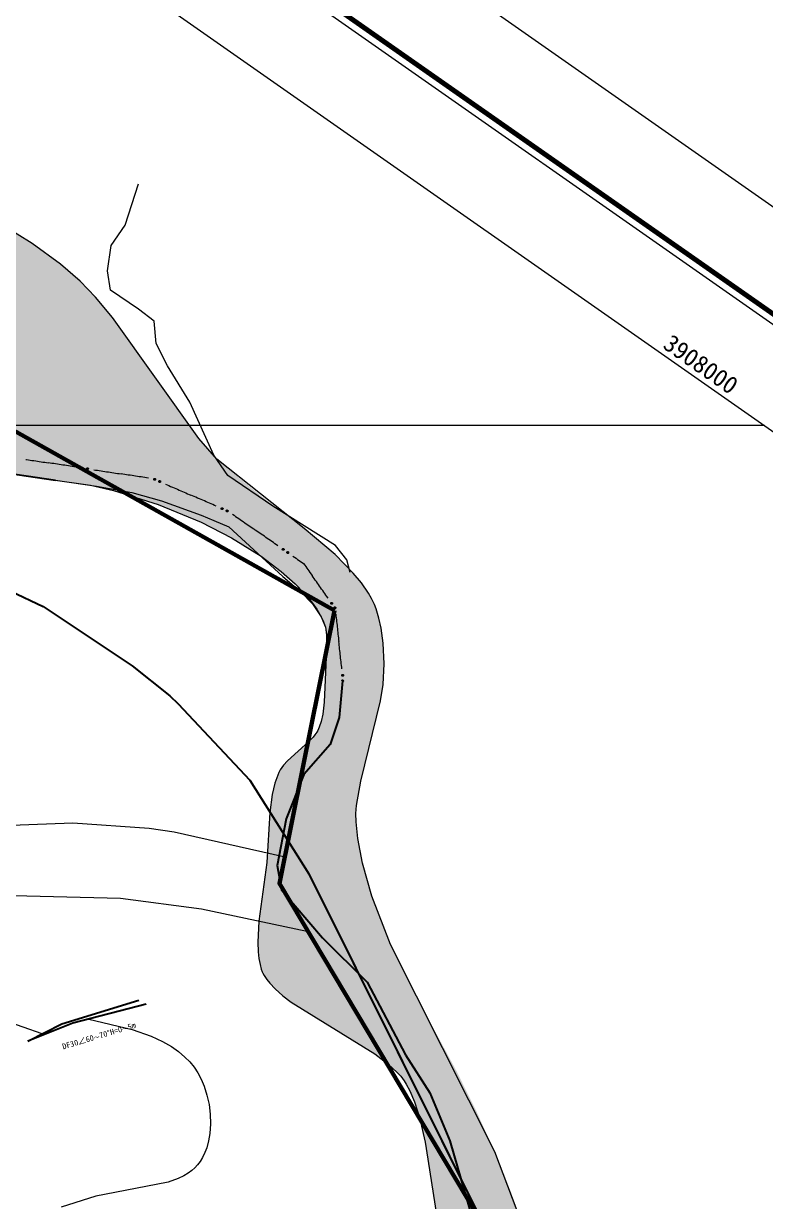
# Model space of a CAD drawing. Header units: inches. Extents: x 36473197 to 36486087, y 3899343 to 3911260.
# Drawn here: x 36480115 to 36480962, y 3907114 to 3908459 of the extents above; entities that cross this region are included whole.
import ezdxf

# ---------------------------------------------------------------- set-up
doc = ezdxf.new("R2010")
doc.units = ezdxf.units.IN
doc.header["$MEASUREMENT"] = 0
doc.layers.get('Defpoints').update_dxf_attribs({"lineweight": 0})
for name, color, linetype, lineweight in [('4煤底板等值线', 7, 'Continuous', 0), ('四盘区辅运巷', 7, 'Continuous', 0), ('水系', 7, 'Continuous', 0), ('省界', 7, 'Continuous', 0), ('矿区拐点', 7, 'Continuous', 0), ('立交巷道', 7, 'Continuous', 0), ('经纬网', 7, 'Continuous', 0), ('采掘图', 7, 'Continuous', 0)]:
    doc.layers.add(name, color=color, linetype=linetype, lineweight=lineweight)
doc.layers.add('保护煤柱', color=7, linetype='Continuous', lineweight=0, true_color=0xff0042)
doc.layers.add('断层', color=9, linetype='Continuous', lineweight=0, true_color=0x808080)
doc.styles.add('仿宋', font='simfang.ttf')
doc.styles.add('宋体', font='SIMSUN.TTC')
doc.styles.add('黑体', font='simhei.ttf')
doc.linetypes.add('井田边界', pattern='A,0.02,-0.002,0.0025,[15,西北矿业高家堡煤矿2022年采掘接续图(2022.8.14).shx,S=3.93701e-05,R=0,X=0,Y=-0.0025],0.0025,-0.002,0.02', length=0.049)
doc.linetypes.add('保护煤柱', pattern='A,0.0195,-0.001,[6,西北矿业高家堡煤矿2022年采掘接续图(2022.8.14).shx,S=1.01575e-06,R=0,X=0,Y=0],0.0195', length=0.04)
doc.linetypes.add('断层上盘', pattern='A,0.01,-0.00215,[5,西北矿业高家堡煤矿2022年采掘接续图(2022.8.14).shx,S=3.07087e-07,R=0,X=0,Y=0],-0.00185,0.01', length=0.024)
doc.linetypes.add('断层下盘', pattern='A,0.01,-0.002,[1,西北矿业高家堡煤矿2022年采掘接续图(2022.8.14).shx,S=5.56693e-06,R=0,X=0,Y=0],0,[2,西北矿业高家堡煤矿2022年采掘接续图(2022.8.14).shx,S=5.56693e-06,R=0,X=0,Y=0],0,[3,西北矿业高家堡煤矿2022年采掘接续图(2022.8.14).shx,S=5.56693e-06,R=0,X=0,Y=0],0,[4,西北矿业高家堡煤矿2022年采掘接续图(2022.8.14).shx,S=5.56693e-06,R=0,X=0,Y=0],-0.002,0.01', length=0.024)
doc.linetypes.add('省.自治区界限(已定)', pattern='A,0.003,-0.001639,[11,西北矿业高家堡煤矿2022年采掘接续图(2022.8.14).shx,S=6.53543e-07,R=0,X=0,Y=2.2e-05],-0.00134,[12,西北矿业高家堡煤矿2022年采掘接续图(2022.8.14).shx,S=6.53543e-07,R=0,X=0,Y=2.3e-05],-0.001021,0.003', length=0.01)
doc.dimstyles.get("Standard").update_dxf_attribs({"dimtxt": 30, "dimasz": 20, "dimexe": 0.18, "dimexo": 0.0625, "dimgap": 0.09, "dimtad": 1, "dimdec": 0, "dimzin": 0, "dimdsep": 46, "dimtxsty": '仿宋', "dimcen": 0.09, "dimclrd": 150, "dimclre": 150, "dimadec": 0, "dimazin": 0, "dimtfac": 1, "dimtdec": 0, "dimtofl": 0, "dimtmove": 0, "dimatfit": 3, "dimfxl": 1, "dimtolj": 1, "dimtzin": 0, "dimlwd": 0, "dimarcsym": 0})

# ---------------------------------------------------------------- blocks, each defined once
blk = doc.blocks.new('*D204')
at = {"layer": 'Defpoints', "color": 0, "transparency": 16777216}
for p in [(36476925.5, 3911082.4), (36486060.1, 3904950), (36485936.1, 3904772.9)]:
    blk.add_point(p, dxfattribs=at)
at = {"layer": '四盘区辅运巷', "color": 150, "lineweight": -2, "transparency": 16777216}
for p, q in [((36476925.6, 3911082.4), (36477049.7, 3911259.7)), ((36485936.1, 3904772.9), (36486060.3, 3904950.2))]:
    blk.add_line(p, q, dxfattribs=at)
at = {"layer": '四盘区辅运巷', "color": 150, "lineweight": 0, "transparency": 16777216}
blk.add_line((36477066, 3911248.1), (36486043.8, 3904961.5), dxfattribs=at)
at = {"layer": '四盘区辅运巷', "color": 150, "transparency": 16777216}
for points in [[(36477067.9, 3911250.8), (36477064, 3911245.3), (36477049.6, 3911259.5)], [(36486045.7, 3904964.2), (36486041.9, 3904958.8), (36486060.1, 3904950)]]:
    blk.add_solid(points, dxfattribs=at)
at = {"layer": '四盘区辅运巷', "color": 0, "transparency": 16777216, "insert": (36481563.6, 3908117.3), "char_height": 30, "attachment_point": 5, "rotation": 324.9991, "style": '仿宋'}
blk.add_mtext('\\A1;1100', dxfattribs=at)

msp = doc.modelspace()

# ---------------------------------------------------------------- hatches: boundary and pattern name
at = {"layer": '水系', "true_color": 0xd2e9ff}
msp.add_hatch(color=254, dxfattribs=at).paths.add_polyline_path([(36478563.5, 3908337.8), (36478565.1, 3908337.6), (36478610, 3908330), (36478654.9, 3908321.8), (36478737.7, 3908306.4), (36478821, 3908291.1), (36478905.1, 3908276.6), (36478990.1, 3908264.3), (36479077.9, 3908255.1), (36479165.9, 3908250.5), (36479209.7, 3908250.4), (36479253.2, 3908252.3), (36479274.8, 3908254.1), (36479296.2, 3908256.8), (36479317.5, 3908260.4), (36479328, 3908262.7), (36479338.5, 3908265.5), (36479352.2, 3908270.1), (36479365.8, 3908275.4), (36479379.4, 3908281.1), (36479392.8, 3908287.1), (36479419.6, 3908299.8), (36479446.3, 3908312.6), (36479472.9, 3908325.1), (36479499.7, 3908336.5), (36479513.1, 3908341.6), (36479526.6, 3908346.2), (36479540.2, 3908350), (36479547.1, 3908351.6), (36479553.9, 3908352.9), (36479560.8, 3908353.6), (36479567.7, 3908354.1), (36479574.6, 3908354.3), (36479581.5, 3908354.3), (36479588.5, 3908354.1), (36479595.4, 3908353.7), (36479609.5, 3908352.6), (36479623.5, 3908350.9), (36479637.7, 3908348.8), (36479666, 3908343.5), (36479694.5, 3908337.1), (36479723, 3908330.1), (36479780.2, 3908315.8), (36479851.1, 3908302.4), (36479921.2, 3908288.6), (36479955.7, 3908280.5), (36479989.6, 3908271.3), (36480023, 3908260.5), (36480039.4, 3908254.3), (36480055.5, 3908247.5), (36480073.4, 3908238.8), (36480090.9, 3908229.1), (36480108.1, 3908218.8), (36480124.9, 3908207.8), (36480141.3, 3908196.2), (36480157.2, 3908184.1), (36480172.6, 3908171.2), (36480187.2, 3908157.7), (36480197.6, 3908146.6), (36480207.5, 3908135), (36480217.1, 3908123.2), (36480226.3, 3908111), (36480244.3, 3908086.1), (36480261.8, 3908060.8), (36480296.9, 3908009.8), (36480315.5, 3907984.9), (36480325.4, 3907972.8), (36480335.9, 3907961.3), (36480384.9, 3907920.8), (36480435.6, 3907882.5), (36480459.6, 3907862.8), (36480471, 3907852.6), (36480481.7, 3907842.2), (36480491.8, 3907831.4), (36480496.5, 3907825.8), (36480501, 3907820.1), (36480505.3, 3907814.3), (36480509.2, 3907808.3), (36480511, 3907805.2), (36480512.8, 3907802.1), (36480514.4, 3907798.9), (36480516, 3907795.6), (36480517.9, 3907790.4), (36480518.8, 3907787.8), (36480519.7, 3907785.1), (36480521.2, 3907779.7), (36480522.5, 3907774.2), (36480523.6, 3907768.5), (36480524.5, 3907762.8), (36480525.3, 3907757.1), (36480526, 3907751.3), (36480526.8, 3907739.5), (36480527.2, 3907727.7), (36480526.9, 3907715.8), (36480526, 3907704), (36480523.1, 3907685.3), (36480521.2, 3907676), (36480519.1, 3907666.8), (36480514.4, 3907648.4), (36480509.5, 3907630.1), (36480500.3, 3907593.4), (36480498.4, 3907584.3), (36480496.8, 3907575.1), (36480495.6, 3907565.9), (36480495.2, 3907561.4), (36480494.9, 3907556.8), (36480495, 3907547.3), (36480495.4, 3907542.6), (36480495.8, 3907537.8), (36480497, 3907528.3), (36480498.5, 3907518.9), (36480500.3, 3907509.4), (36480502.5, 3907499.9), (36480507.4, 3907481.1), (36480513.2, 3907462.3), (36480519.7, 3907443.7), (36480526.8, 3907425.3), (36480534.4, 3907407.1), (36480552.1, 3907370.1), (36480571.1, 3907333.9), (36480590.6, 3907298.1), (36480609.8, 3907262.3), (36480632.5, 3907216.5), (36480653.4, 3907170.3), (36480672.2, 3907123.6), (36480690, 3907074.3), (36480699.2, 3907050.6), (36480703.4, 3907038.7), (36480707, 3907027.1), (36480708.5, 3907021.5), (36480709.7, 3907016.1), (36480710.6, 3907010.9), (36480710.9, 3907008.4), (36480711.1, 3907006), (36480711.2, 3907003.6), (36480711.2, 3907001.4), (36480711.1, 3907000.2), (36480711, 3906999.2), (36480710.9, 3906998.1), (36480710.8, 3906997.1), (36480710.6, 3906996.1), (36480710.3, 3906995.1), (36480710, 3906994.1), (36480709.9, 3906993.7), (36480709.7, 3906993.2), (36480709.5, 3906992.7), (36480709.3, 3906992.3), (36480709.1, 3906991.9), (36480708.9, 3906991.4), (36480708.6, 3906991), (36480708.4, 3906990.6), (36480708.1, 3906990.2), (36480708, 3906990), (36480707.8, 3906989.9), (36480707.5, 3906989.5), (36480707.2, 3906989.2), (36480706.8, 3906988.9), (36480706.4, 3906988.6), (36480706.1, 3906988.3), (36480705.7, 3906988), (36480705.3, 3906987.7), (36480704.9, 3906987.4), (36480704, 3906986.9), (36480703.1, 3906986.4), (36480702.1, 3906985.9), (36480701.2, 3906985.5), (36480700.1, 3906985.1), (36480699.1, 3906984.7), (36480698, 3906984.3), (36480696.9, 3906983.9), (36480694.6, 3906983.3), (36480692.3, 3906982.7), (36480689.8, 3906982.3), (36480687.3, 3906981.9), (36480684.7, 3906981.5), (36480682, 3906981.3), (36480679.3, 3906981.1), (36480676.6, 3906981), (36480671, 3906980.9), (36480665.3, 3906981.1), (36480659.5, 3906981.6), (36480653.8, 3906982.3), (36480648.1, 3906983.3), (36480642.6, 3906984.4), (36480637.3, 3906985.8), (36480634.7, 3906986.6), (36480632.3, 3906987.5), (36480629.9, 3906988.4), (36480627.7, 3906989.4), (36480626, 3906990.3), (36480625.2, 3906990.8), (36480624.4, 3906991.3), (36480622.9, 3906992.3), (36480621.5, 3906993.4), (36480620.2, 3906994.5), (36480618.9, 3906995.6), (36480617.7, 3906996.8), (36480616.5, 3906998), (36480615.4, 3906999.3), (36480614.3, 3907000.6), (36480613.2, 3907001.9), (36480612.2, 3907003.3), (36480611.3, 3907004.6), (36480610.3, 3907006.1), (36480608.6, 3907009), (36480606.9, 3907012), (36480605.4, 3907015.2), (36480603.9, 3907018.5), (36480602.6, 3907021.8), (36480601.3, 3907025.3), (36480600.1, 3907028.8), (36480597.9, 3907036.2), (36480595.9, 3907043.9), (36480594.1, 3907051.9), (36480591, 3907068.6), (36480588.2, 3907086.3), (36480585.6, 3907104.6), (36480580.4, 3907142.6), (36480574, 3907181.1), (36480569.8, 3907200), (36480567.4, 3907209.2), (36480564.8, 3907218.3), (36480561.8, 3907227.1), (36480558.4, 3907235.7), (36480556.5, 3907239.8), (36480554.5, 3907243.8), (36480552.4, 3907247.7), (36480551.2, 3907249.6), (36480550, 3907251.4), (36480548.1, 3907254), (36480546, 3907256.5), (36480543.9, 3907258.9), (36480541.7, 3907261.3), (36480539.4, 3907263.5), (36480537, 3907265.8), (36480532.1, 3907270.1), (36480527, 3907274.2), (36480521.8, 3907278.2), (36480516.4, 3907282), (36480510.9, 3907285.8), (36480499.6, 3907293), (36480488.1, 3907300), (36480464.9, 3907313.5), (36480442.2, 3907327), (36480431.3, 3907333.9), (36480421, 3907341.1), (36480416, 3907344.7), (36480411.3, 3907348.5), (36480406.8, 3907352.4), (36480402.5, 3907356.4), (36480398.5, 3907360.6), (36480396.6, 3907362.7), (36480394.8, 3907364.9), (36480393.1, 3907367.1), (36480391.5, 3907369.4), (36480390, 3907371.8), (36480389.3, 3907373), (36480388.7, 3907374.2), (36480388, 3907375.8), (36480387.4, 3907377.4), (36480386.8, 3907379.1), (36480386.3, 3907380.7), (36480385.8, 3907382.4), (36480385.4, 3907384.2), (36480384.6, 3907387.7), (36480384, 3907391.2), (36480383.5, 3907394.9), (36480383.2, 3907398.6), (36480382.9, 3907402.3), (36480382.7, 3907406.1), (36480382.7, 3907410), (36480382.8, 3907417.8), (36480383.2, 3907425.8), (36480383.8, 3907433.9), (36480385.7, 3907450.4), (36480388.1, 3907467.1), (36480393.1, 3907500.9), (36480394.8, 3907529.8), (36480395.6, 3907544), (36480396.7, 3907558), (36480398.3, 3907571.7), (36480399.4, 3907578.3), (36480400.8, 3907584.9), (36480402.4, 3907591.3), (36480403.4, 3907594.4), (36480404.4, 3907597.5), (36480405.6, 3907600.6), (36480406.9, 3907603.5), (36480407.6, 3907605), (36480408.4, 3907606.4), (36480409.2, 3907607.8), (36480410.1, 3907609.2), (36480411.1, 3907610.6), (36480412.1, 3907611.9), (36480413.3, 3907613.2), (36480414.4, 3907614.5), (36480416.9, 3907617.1), (36480419.5, 3907619.5), (36480424.8, 3907624.4), (36480430.3, 3907629.2), (36480435.8, 3907634), (36480441.1, 3907638.9), (36480443.6, 3907641.4), (36480446, 3907644), (36480447.1, 3907645.3), (36480448.2, 3907646.7), (36480449.2, 3907648), (36480450.1, 3907649.5), (36480451.2, 3907651.4), (36480451.6, 3907652.3), (36480452.1, 3907653.3), (36480452.9, 3907655.3), (36480453.7, 3907657.4), (36480454.4, 3907659.5), (36480455, 3907661.6), (36480455.6, 3907663.7), (36480456.1, 3907665.9), (36480457, 3907670.3), (36480457.7, 3907674.8), (36480458.3, 3907679.3), (36480458.8, 3907683.9), (36480459.4, 3907693.2), (36480459.8, 3907702.6), (36480460.2, 3907721.6), (36480461.1, 3907733.9), (36480461.7, 3907746.1), (36480461.8, 3907752.1), (36480461.6, 3907758), (36480461.4, 3907760.9), (36480461.1, 3907763.7), (36480460.6, 3907766.6), (36480460.3, 3907768), (36480460, 3907769.4), (36480459.1, 3907772.5), (36480458.5, 3907774), (36480457.9, 3907775.5), (36480456.6, 3907778.5), (36480455.2, 3907781.4), (36480453.6, 3907784.3), (36480451.9, 3907787.2), (36480450.2, 3907790), (36480448.3, 3907792.8), (36480446.3, 3907795.6), (36480444.3, 3907798.3), (36480440, 3907803.6), (36480435.4, 3907808.8), (36480430.6, 3907813.9), (36480425.6, 3907818.9), (36480420.4, 3907823.8), (36480415, 3907828.5), (36480409.5, 3907833.2), (36480398.1, 3907842.1), (36480386.5, 3907850.5), (36480364.2, 3907864.9), (36480353, 3907871.6), (36480341.5, 3907877.9), (36480329.8, 3907883.8), (36480318, 3907889.5), (36480293.8, 3907900), (36480269.1, 3907909.5), (36480243.8, 3907918), (36480218, 3907925.5), (36480205, 3907928.8), (36480191.9, 3907931.6), (36480159.4, 3907936.3), (36480127, 3907940.3), (36480111, 3907942.7), (36480095.3, 3907945.6), (36480087.5, 3907947.3), (36480079.9, 3907949.3), (36480072.4, 3907951.5), (36480068.8, 3907952.8), (36480065.1, 3907954.3), (36480060.7, 3907956.3), (36480056.4, 3907958.4), (36480052.2, 3907960.8), (36480047.9, 3907963.2), (36480039.7, 3907968.5), (36480031.6, 3907974.1), (36480023.6, 3907980), (36480015.8, 3907986.2), (36480000.5, 3907999.3), (36479985.5, 3908013), (36479970.7, 3908027.3), (36479941.9, 3908056.8), (36479901.8, 3908099), (36479861.6, 3908140.3), (36479841, 3908160), (36479819.8, 3908178.8), (36479809, 3908187.8), (36479797.9, 3908196.4), (36479786.4, 3908204.5), (36479774.6, 3908212.1), (36479762, 3908218.8), (36479755.6, 3908221.9), (36479749, 3908224.9), (36479735.7, 3908230.4), (36479722.1, 3908235.4), (36479708.3, 3908240.1), (36479694.3, 3908244.3), (36479680.1, 3908248.2), (36479665.7, 3908251.8), (36479644, 3908256.6), (36479622.1, 3908260.6), (36479600.2, 3908263.7), (36479578.2, 3908265.7), (36479567.3, 3908266.2), (36479556.5, 3908266.4), (36479545.7, 3908266.3), (36479535, 3908265.7), (36479524.5, 3908264.6), (36479514.1, 3908263), (36479509, 3908262), (36479503.9, 3908260.9), (36479498.9, 3908259.5), (36479494, 3908257.9), (36479489.7, 3908256.1), (36479485.4, 3908254.2), (36479481.1, 3908252), (36479476.9, 3908249.8), (36479472.8, 3908247.4), (36479468.7, 3908244.9), (36479460.6, 3908239.7), (36479452.5, 3908234.1), (36479444.6, 3908228.4), (36479428.8, 3908216.3), (36479397.3, 3908191.3), (36479364.2, 3908167.5), (36479353.3, 3908160.9), (36479342, 3908154.9), (36479330.6, 3908149.3), (36479324.8, 3908146.8), (36479319, 3908144.5), (36479313.2, 3908142.4), (36479307.4, 3908140.6), (36479301.6, 3908139), (36479295.9, 3908137.7), (36479293, 3908137.1), (36479290.1, 3908136.7), (36479287.3, 3908136.4), (36479284.4, 3908136.1), (36479281.6, 3908136), (36479278.8, 3908136), (36479277.4, 3908136.1), (36479276, 3908136.2), (36479274.6, 3908136.4), (36479273.2, 3908136.6), (36479271.2, 3908137.1), (36479270.2, 3908137.3), (36479269.2, 3908137.6), (36479267.2, 3908138.3), (36479265.2, 3908139), (36479263.3, 3908139.8), (36479261.3, 3908140.7), (36479257.5, 3908142.6), (36479253.6, 3908144.6), (36479249.7, 3908146.8), (36479242.1, 3908151.6), (36479226.7, 3908161.6), (36479211, 3908170.9), (36479205.1, 3908173.4), (36479202.1, 3908174.5), (36479199.2, 3908175.5), (36479193.2, 3908177.4), (36479187.1, 3908179), (36479181, 3908180.6), (36479174.8, 3908181.9), (36479162.4, 3908184.4), (36479149.8, 3908186.4), (36479137.2, 3908188.2), (36479111.7, 3908191.1), (36479085.9, 3908193.2), (36479060.1, 3908194.7), (36479034.2, 3908195.6), (36479008.3, 3908195.7), (36478986.5, 3908194.6), (36478964.7, 3908193.2), (36478943.1, 3908192.2), (36478921.6, 3908192.3), (36478899.8, 3908194.7), (36478888.9, 3908196.4), (36478878.1, 3908198.3), (36478856.5, 3908202.9), (36478835, 3908208), (36478792.1, 3908219.6), (36478749.3, 3908232.1), (36478700.7, 3908246.3), (36478689.9, 3908249.3)], flags=17)
at = {"layer": '省界'}
for points in [[(36480181.1, 3907951.6), (36480181.1, 3907951.8), (36480181.3, 3907952.1), (36480181.5, 3907952.2), (36480181.7, 3907952.4), (36480182, 3907952.4), (36480182.3, 3907952.4), (36480182.5, 3907952.4), (36480182.8, 3907952.2), (36480182.9, 3907952), (36480183.1, 3907951.8), (36480183.1, 3907951.5), (36480183.1, 3907951.2), (36480183.1, 3907951), (36480182.9, 3907950.7), (36480182.7, 3907950.6), (36480182.5, 3907950.4), (36480182.2, 3907950.4), (36480181.9, 3907950.4), (36480181.7, 3907950.4), (36480181.4, 3907950.6), (36480181.2, 3907950.8), (36480181.1, 3907951), (36480181, 3907951.3)], [(36480187.3, 3907950.6), (36480187.4, 3907950.9), (36480187.5, 3907951.1), (36480187.7, 3907951.3), (36480187.9, 3907951.4), (36480188.2, 3907951.5), (36480188.5, 3907951.5), (36480188.7, 3907951.4), (36480189, 3907951.3), (36480189.2, 3907951.1), (36480189.3, 3907950.8), (36480189.4, 3907950.6), (36480189.4, 3907950.3), (36480189.3, 3907950), (36480189.1, 3907949.8), (36480188.9, 3907949.6), (36480188.7, 3907949.5), (36480188.4, 3907949.4), (36480188.2, 3907949.4), (36480187.9, 3907949.5), (36480187.7, 3907949.6), (36480187.5, 3907949.8), (36480187.3, 3907950.1), (36480187.3, 3907950.3)], [(36480264.1, 3907938.8), (36480264.2, 3907939), (36480264.4, 3907939.2), (36480264.6, 3907939.4), (36480264.9, 3907939.4), (36480265.2, 3907939.4), (36480265.5, 3907939.3), (36480265.7, 3907939.2), (36480265.9, 3907939), (36480266, 3907938.8), (36480266.1, 3907938.5), (36480266.1, 3907938.2), (36480266, 3907938), (36480265.9, 3907937.7), (36480265.7, 3907937.5), (36480265.4, 3907937.4), (36480265.2, 3907937.3), (36480264.9, 3907937.3), (36480264.6, 3907937.4), (36480264.4, 3907937.6), (36480264.2, 3907937.8), (36480264.1, 3907938), (36480264, 3907938.3), (36480264, 3907938.5)], [(36480269.8, 3907936.3), (36480270, 3907936.5), (36480270.2, 3907936.7), (36480270.4, 3907936.9), (36480270.7, 3907936.9), (36480271, 3907936.9), (36480271.2, 3907936.8), (36480271.5, 3907936.7), (36480271.7, 3907936.5), (36480271.8, 3907936.3), (36480271.9, 3907936), (36480271.9, 3907935.7), (36480271.8, 3907935.5), (36480271.6, 3907935.2), (36480271.4, 3907935), (36480271.2, 3907934.9), (36480270.9, 3907934.8), (36480270.7, 3907934.8), (36480270.4, 3907934.9), (36480270.2, 3907935), (36480270, 3907935.2), (36480269.8, 3907935.5), (36480269.8, 3907935.8), (36480269.8, 3907936)], [(36480341.1, 3907905.3), (36480341.2, 3907905.5), (36480341.4, 3907905.7), (36480341.7, 3907905.8), (36480341.9, 3907905.9), (36480342.2, 3907905.9), (36480342.5, 3907905.8), (36480342.7, 3907905.7), (36480342.9, 3907905.5), (36480343, 3907905.3), (36480343.1, 3907905), (36480343.1, 3907904.7), (36480343, 3907904.4), (36480342.9, 3907904.2), (36480342.7, 3907904), (36480342.4, 3907903.9), (36480342.2, 3907903.8), (36480341.9, 3907903.8), (36480341.6, 3907903.9), (36480341.4, 3907904), (36480341.2, 3907904.2), (36480341.1, 3907904.5), (36480341, 3907904.7), (36480341, 3907905)], [(36480346.9, 3907902.8), (36480347, 3907903), (36480347.2, 3907903.2), (36480347.4, 3907903.3), (36480347.7, 3907903.4), (36480348, 3907903.4), (36480348.3, 3907903.3), (36480348.5, 3907903.2), (36480348.7, 3907903), (36480348.8, 3907902.7), (36480348.9, 3907902.5), (36480348.9, 3907902.2), (36480348.8, 3907901.9), (36480348.7, 3907901.7), (36480348.5, 3907901.5), (36480348.2, 3907901.4), (36480348, 3907901.3), (36480347.7, 3907901.3), (36480347.4, 3907901.4), (36480347.2, 3907901.5), (36480347, 3907901.7), (36480346.9, 3907902), (36480346.8, 3907902.2), (36480346.8, 3907902.5)], [(36480411, 3907859), (36480411.2, 3907859.2), (36480411.4, 3907859.3), (36480411.6, 3907859.4), (36480411.9, 3907859.4), (36480412.2, 3907859.4), (36480412.4, 3907859.2), (36480412.6, 3907859), (36480412.8, 3907858.8), (36480412.9, 3907858.5), (36480412.9, 3907858.3), (36480412.8, 3907858), (36480412.7, 3907857.8), (36480412.5, 3907857.6), (36480412.3, 3907857.4), (36480412, 3907857.3), (36480411.7, 3907857.3), (36480411.5, 3907857.4), (36480411.2, 3907857.5), (36480411, 3907857.7), (36480410.9, 3907857.9), (36480410.8, 3907858.2), (36480410.8, 3907858.4), (36480410.8, 3907858.7)], [(36480416.1, 3907855.4), (36480416.3, 3907855.6), (36480416.6, 3907855.7), (36480416.8, 3907855.8), (36480417.1, 3907855.8), (36480417.4, 3907855.8), (36480417.6, 3907855.6), (36480417.8, 3907855.4), (36480418, 3907855.2), (36480418, 3907855), (36480418.1, 3907854.7), (36480418, 3907854.4), (36480417.9, 3907854.2), (36480417.7, 3907854), (36480417.5, 3907853.8), (36480417.2, 3907853.7), (36480416.9, 3907853.7), (36480416.7, 3907853.8), (36480416.4, 3907853.9), (36480416.2, 3907854.1), (36480416.1, 3907854.3), (36480416, 3907854.6), (36480416, 3907854.9), (36480416, 3907855.1)], [(36480466.6, 3907797.6), (36480466.8, 3907797.7), (36480467.1, 3907797.8), (36480467.4, 3907797.8), (36480467.6, 3907797.7), (36480467.9, 3907797.5), (36480468.1, 3907797.3), (36480468.2, 3907797.1), (36480468.3, 3907796.8), (36480468.2, 3907796.6), (36480468.2, 3907796.3), (36480468, 3907796.1), (36480467.8, 3907795.9), (36480467.6, 3907795.7), (36480467.3, 3907795.7), (36480467, 3907795.7), (36480466.8, 3907795.8), (36480466.5, 3907795.9), (36480466.3, 3907796.1), (36480466.2, 3907796.4), (36480466.2, 3907796.6), (36480466.2, 3907796.9), (36480466.2, 3907797.2), (36480466.4, 3907797.4)], [(36480470.2, 3907792.4), (36480470.5, 3907792.6), (36480470.7, 3907792.6), (36480471, 3907792.6), (36480471.3, 3907792.5), (36480471.5, 3907792.4), (36480471.7, 3907792.2), (36480471.8, 3907791.9), (36480471.9, 3907791.7), (36480471.9, 3907791.4), (36480471.8, 3907791.1), (36480471.6, 3907790.9), (36480471.4, 3907790.7), (36480471.2, 3907790.6), (36480470.9, 3907790.5), (36480470.6, 3907790.5), (36480470.4, 3907790.6), (36480470.2, 3907790.8), (36480470, 3907791), (36480469.8, 3907791.2), (36480469.8, 3907791.5), (36480469.8, 3907791.8), (36480469.9, 3907792), (36480470, 3907792.3)], [(36480479.5, 3907715.5), (36480479.8, 3907715.5), (36480480.1, 3907715.4), (36480480.3, 3907715.3), (36480480.5, 3907715.1), (36480480.6, 3907714.8), (36480480.7, 3907714.6), (36480480.7, 3907714.3), (36480480.6, 3907714), (36480480.5, 3907713.8), (36480480.3, 3907713.6), (36480480, 3907713.5), (36480479.8, 3907713.4), (36480479.5, 3907713.4), (36480479.2, 3907713.5), (36480479, 3907713.6), (36480478.8, 3907713.8), (36480478.7, 3907714.1), (36480478.6, 3907714.3), (36480478.6, 3907714.6), (36480478.7, 3907714.9), (36480478.8, 3907715.1), (36480479, 3907715.3), (36480479.3, 3907715.4)], [(36480480.3, 3907707.5), (36480478.6, 3907708.8), (36480478.8, 3907709), (36480479, 3907709.1), (36480479.3, 3907709.2), (36480479.6, 3907709.2), (36480479.8, 3907709.2), (36480480.1, 3907709), (36480480.3, 3907708.9), (36480480.4, 3907708.6), (36480480.5, 3907708.4), (36480480.5, 3907708.1), (36480480.5, 3907707.8), (36480480.3, 3907707.6)]]:
    msp.add_hatch(color=7, dxfattribs=at).paths.add_polyline_path(points, flags=17)

# ---------------------------------------------------------------- linework, layer by layer
at = {"layer": '4煤底板等值线', "color": 7, "linetype": 'Continuous', "lineweight": 0, "flags": 128}
for points in [[(36479940.2, 3907537.2), (36480171.7, 3907545.9), (36480258.8, 3907539.8), (36480287.5, 3907535.7), (36480412.3, 3907507.7)], [(36480072.6, 3907463.8), (36480226.1, 3907460), (36480318.6, 3907447.8), (36480439, 3907422.1)], [(36480136.7, 3907304.9), (36480093.1, 3907320.4), (36480079.5, 3907323.8), (36480046.2, 3907328.8), (36480029.9, 3907333.1), (36480002.2, 3907343.4)], [(36480189.8, 3907321.9), (36480239.2, 3907309.8), (36480261.1, 3907302.2), (36480274.1, 3907296.3), (36480284.4, 3907290.4), (36480292.3, 3907284.8), (36480299.7, 3907278.5), (36480305.1, 3907272.9), (36480310, 3907266.9), (36480314.4, 3907260.3), (36480318.2, 3907253.1), (36480321.5, 3907245.3), (36480324.8, 3907235), (36480327.2, 3907224.2), (36480328.5, 3907213.2), (36480328.8, 3907202.1), (36480328, 3907191.3), (36480326.6, 3907182.9), (36480324.5, 3907174.9), (36480322.4, 3907169.3), (36480319.8, 3907163.9), (36480316.9, 3907159), (36480314.1, 3907155.3), (36480310.9, 3907151.9), (36480307.5, 3907148.8), (36480303.3, 3907145.7), (36480298.5, 3907142.8), (36480291.9, 3907139.7), (36480280.3, 3907135.7)], [(36480280.3, 3907135.7), (36480278.6, 3907135.2), (36480198, 3907119.4), (36480158.3, 3907107.2)]]:
    msp.add_lwpolyline(points, dxfattribs=at)
at = {"layer": '保护煤柱', "color": 1, "linetype": '保护煤柱', "lineweight": 30, "ltscale": 2000, "true_color": 0xff0000, "flags": 128}
for points in [[(36479505.7, 3907842.3), (36479717.4, 3907871.3), (36479824.7, 3907875.8), (36479887.1, 3907873.5), (36479915.6, 3907869.4), (36480014, 3907842.9), (36480100.9, 3907810.7), (36480137.8, 3907793.3), (36480239.5, 3907725.5), (36480282.2, 3907691.2), (36480291.9, 3907682.1), (36480373.8, 3907594.7), (36480441.2, 3907487.9), (36480744.4, 3906878.4)], [(36479505.7, 3907842.3), (36479717.4, 3907871.3), (36479824.7, 3907875.8), (36479887.1, 3907873.5), (36479915.6, 3907869.4), (36480014, 3907842.9), (36480100.9, 3907810.7), (36480137.8, 3907793.3), (36480239.5, 3907725.5), (36480282.2, 3907691.2), (36480291.9, 3907682.1), (36480373.8, 3907594.7), (36480441.2, 3907487.9), (36480762.2, 3906842.9)]]:
    msp.add_lwpolyline(points, dxfattribs=at)
at = {"layer": '四盘区辅运巷', "color": 7, "linetype": 'Continuous', "flags": 128}
for points in [[(36473197.2, 3905757.9), (36482207.8, 3899448.4), (36485936.1, 3904772.9), (36476925.5, 3911082.4), (36473197.2, 3905757.9)], [(36473350.4, 3905784.9), (36482180.7, 3899601.6), (36485782.9, 3904745.9), (36476952.5, 3910929.2), (36473350.4, 3905784.9)]]:
    msp.add_lwpolyline(points, dxfattribs=at)
at = {"layer": '四盘区辅运巷', "color": 7, "linetype": 'Continuous', "lineweight": 100, "flags": 128}
msp.add_lwpolyline([(36473336.5, 3905782.5), (36482183.2, 3899587.7), (36485796.8, 3904748.3), (36476950.1, 3910943.1), (36473336.5, 3905782.5)], dxfattribs=at)
at = {"layer": '断层', "color": 1, "linetype": '断层上盘', "lineweight": 30, "ltscale": 2000, "true_color": 0xff0000, "flags": 128}
msp.add_lwpolyline([(36480120.4, 3907296.6), (36480158.9, 3907316.5), (36480247, 3907343.4)], dxfattribs=at)
at = {"layer": '断层', "color": 1, "linetype": '断层下盘', "lineweight": 30, "ltscale": 2000, "true_color": 0xff0000, "flags": 128}
msp.add_lwpolyline([(36480255.4, 3907338.8), (36480171.6, 3907317.3), (36480120.4, 3907296.6)], dxfattribs=at)
at = {"layer": '水系', "color": 151, "linetype": 'Continuous', "lineweight": 5, "true_color": 0x7fbfff, "elevation": 534.8, "flags": 128}
msp.add_lwpolyline([(36480488.4, 3907831.9), (36480484.4, 3907846.3), (36480471.6, 3907863), (36480400.1, 3907907.7), (36480348.8, 3907942.7), (36480332.7, 3907965.9), (36480305.4, 3908026.5), (36480279.7, 3908068.1), (36480266.8, 3908093.6), (36480264.4, 3908119.2), (36480246.7, 3908132.7), (36480214.5, 3908154.3), (36480211.3, 3908176.6), (36480215.3, 3908205.4), (36480231.3, 3908228.6), (36480246.5, 3908275.9)], dxfattribs=at)
msp.add_lwpolyline([(36480488.4, 3907831.9), (36480484.4, 3907846.3), (36480471.6, 3907863), (36480400.1, 3907907.7), (36480348.8, 3907942.7), (36480332.7, 3907965.9), (36480305.4, 3908026.5), (36480279.7, 3908068.1), (36480266.8, 3908093.6), (36480264.4, 3908119.2), (36480246.7, 3908132.7), (36480214.5, 3908154.3), (36480211.3, 3908176.6), (36480215.3, 3908205.4), (36480231.3, 3908228.6), (36480246.5, 3908275.9)], dxfattribs=at)
at = {"layer": '水系', "color": 151, "linetype": 'Continuous', "lineweight": 30, "true_color": 0x7fbfff, "flags": 128}
msp.add_lwpolyline([(36479878.8, 3908128.7), (36479892.1, 3908112.6), (36479902.5, 3908103.4), (36479927.6, 3908070.7), (36479938.7, 3908060.3), (36479962.3, 3908035.1), (36480011.4, 3907986.4), (36480074.1, 3907948.9), (36480151.8, 3907937.5)], dxfattribs=at)
msp.add_lwpolyline([(36479878.8, 3908128.7), (36479892.1, 3908112.6), (36479902.5, 3908103.4), (36479927.6, 3908070.7), (36479938.7, 3908060.3), (36479962.3, 3908035.1), (36480011.4, 3907986.4), (36480074.1, 3907948.9), (36480151.8, 3907937.5)], dxfattribs=at)
at = {"layer": '水系', "color": 151, "linetype": 'Continuous', "lineweight": 5, "true_color": 0x7fbfff, "flags": 128}
msp.add_lwpolyline([(36480151.8, 3907937.5), (36480198.7, 3907930.6), (36480239, 3907923.2), (36480272.8, 3907913.8), (36480318.3, 3907897.4), (36480332.5, 3907891.2), (36480349.6, 3907884.3), (36480411.5, 3907827.5), (36480432.4, 3907809.6), (36480445.2, 3907796.3), (36480455.2, 3907781.3), (36480460, 3907769.4), (36480461.4, 3907761.6), (36480460.9, 3907737.1), (36480460.2, 3907726.2), (36480460.2, 3907721.6)], dxfattribs=at)
msp.add_lwpolyline([(36480151.8, 3907937.5), (36480198.7, 3907930.6), (36480239, 3907923.2), (36480272.8, 3907913.8), (36480318.3, 3907897.4), (36480332.5, 3907891.2), (36480349.6, 3907884.3), (36480411.5, 3907827.5), (36480432.4, 3907809.6), (36480445.2, 3907796.3), (36480455.2, 3907781.3), (36480460, 3907769.4), (36480461.4, 3907761.6), (36480460.9, 3907737.1), (36480460.2, 3907726.2), (36480460.2, 3907721.6)], dxfattribs=at)
at = {"layer": '省界', "color": 7, "linetype": 'Continuous', "lineweight": 9, "flags": 128}
for points in [[(36480118, 3907961.2), (36480118.8, 3907961.1), (36480120.9, 3907960.7), (36480122.9, 3907960.4), (36480125, 3907960.1), (36480127.1, 3907959.8), (36480129.2, 3907959.5), (36480131.2, 3907959.2), (36480133.3, 3907958.8), (36480135.4, 3907958.5), (36480137.5, 3907958.2), (36480139.5, 3907957.9), (36480141.6, 3907957.6), (36480143.7, 3907957.3)], [(36480174.8, 3907952.5), (36480172.8, 3907952.8), (36480170.7, 3907953.1), (36480168.6, 3907953.5), (36480166.5, 3907953.8), (36480164.4, 3907954.1), (36480162.4, 3907954.4), (36480160.3, 3907954.7), (36480158.2, 3907955), (36480156.1, 3907955.4), (36480154.1, 3907955.7), (36480152, 3907956), (36480149.9, 3907956.3), (36480147.8, 3907956.6), (36480145.8, 3907956.9), (36480143.7, 3907957.3)], [(36480195.6, 3907949.3), (36480197.7, 3907949), (36480199.7, 3907948.7), (36480201.8, 3907948.4), (36480203.9, 3907948.1), (36480206, 3907947.8), (36480208, 3907947.4), (36480210.1, 3907947.1), (36480212.2, 3907946.8), (36480214.3, 3907946.5), (36480216.3, 3907946.2), (36480218.4, 3907945.9), (36480220.5, 3907945.5), (36480222.6, 3907945.2), (36480224.7, 3907944.9), (36480226.7, 3907944.6)], [(36480257.9, 3907939.8), (36480255.8, 3907940.2), (36480253.7, 3907940.5), (36480251.6, 3907940.8), (36480249.6, 3907941.1), (36480247.5, 3907941.4), (36480245.4, 3907941.7), (36480243.3, 3907942.1), (36480241.3, 3907942.4), (36480239.2, 3907942.7), (36480237.1, 3907943), (36480235, 3907943.3), (36480233, 3907943.6), (36480230.9, 3907944), (36480228.8, 3907944.3), (36480226.7, 3907944.6)], [(36480277.6, 3907932.9), (36480279.5, 3907932.1), (36480281.4, 3907931.3), (36480283.3, 3907930.4), (36480285.3, 3907929.6), (36480287.2, 3907928.7), (36480289.1, 3907927.9), (36480291, 3907927.1), (36480293, 3907926.2), (36480294.9, 3907925.4), (36480296.8, 3907924.6), (36480298.7, 3907923.7), (36480300.7, 3907922.9), (36480302.6, 3907922), (36480304.5, 3907921.2), (36480306.4, 3907920.4)], [(36480335.3, 3907907.8), (36480333.4, 3907908.6), (36480331.5, 3907909.5), (36480329.5, 3907910.3), (36480327.6, 3907911.2), (36480325.7, 3907912), (36480323.8, 3907912.8), (36480321.8, 3907913.7), (36480319.9, 3907914.5), (36480318, 3907915.3), (36480316.1, 3907916.2), (36480314.1, 3907917), (36480312.2, 3907917.9), (36480310.3, 3907918.7), (36480308.4, 3907919.5), (36480306.4, 3907920.4)], [(36480354.1, 3907898.5), (36480355.8, 3907897.3), (36480357.5, 3907896.1), (36480359.2, 3907894.9), (36480361, 3907893.7), (36480362.7, 3907892.5), (36480364.4, 3907891.3), (36480366.1, 3907890.1), (36480367.9, 3907888.9), (36480369.6, 3907887.7), (36480371.3, 3907886.5), (36480373, 3907885.3), (36480374.8, 3907884.1), (36480376.5, 3907882.9), (36480378.2, 3907881.7), (36480379.9, 3907880.5)], [(36480405.8, 3907862.6), (36480404.1, 3907863.7), (36480402.3, 3907864.9), (36480400.6, 3907866.1), (36480398.9, 3907867.3), (36480397.2, 3907868.5), (36480395.5, 3907869.7), (36480393.7, 3907870.9), (36480392, 3907872.1), (36480390.3, 3907873.3), (36480388.6, 3907874.5), (36480386.8, 3907875.7), (36480385.1, 3907876.9), (36480383.4, 3907878.1), (36480381.7, 3907879.3), (36480379.9, 3907880.5)], [(36480423, 3907850.6), (36480424.8, 3907849.4), (36480426.5, 3907848.2), (36480428.2, 3907847), (36480429.9, 3907845.8), (36480431.7, 3907844.6), (36480433.4, 3907843.4), (36480435.1, 3907842.2), (36480436.4, 3907840.5), (36480437.6, 3907838.8), (36480438.8, 3907837.1), (36480440, 3907835.4), (36480441.2, 3907833.7), (36480442.4, 3907832), (36480443.7, 3907830.2), (36480444.9, 3907828.5)], [(36480463, 3907802.8), (36480461.8, 3907804.5), (36480460.6, 3907806.2), (36480459.4, 3907807.9), (36480458.1, 3907809.6), (36480456.9, 3907811.3), (36480455.7, 3907813.1), (36480454.5, 3907814.8), (36480453.3, 3907816.5), (36480452.1, 3907818.2), (36480450.9, 3907819.9), (36480449.7, 3907821.6), (36480448.5, 3907823.4), (36480447.3, 3907825.1), (36480446.1, 3907826.8), (36480444.9, 3907828.5)], [(36480471.9, 3907784.4), (36480472.1, 3907782.3), (36480472.3, 3907780.2), (36480472.6, 3907778.1), (36480472.8, 3907776), (36480473, 3907773.9), (36480473.3, 3907771.8), (36480473.5, 3907769.8), (36480473.7, 3907767.7), (36480474, 3907765.6), (36480474.2, 3907763.5), (36480474.4, 3907761.4), (36480474.7, 3907759.3), (36480474.9, 3907757.2), (36480475.1, 3907755.1), (36480475.3, 3907753.1)], [(36480478.8, 3907721.8), (36480478.6, 3907723.8), (36480478.4, 3907725.9), (36480478.1, 3907728), (36480477.9, 3907730.1), (36480477.7, 3907732.2), (36480477.4, 3907734.3), (36480477.2, 3907736.4), (36480477, 3907738.4), (36480476.7, 3907740.5), (36480476.5, 3907742.6), (36480476.3, 3907744.7), (36480476, 3907746.8), (36480475.8, 3907748.9), (36480475.6, 3907751), (36480475.3, 3907753.1)]]:
    msp.add_lwpolyline(points, dxfattribs=at)
at = {"layer": '省界', "color": 7}
for points in [[(36480181.1, 3907951.6), (36480181.1, 3907951.8), (36480181.3, 3907952.1), (36480181.5, 3907952.2), (36480181.7, 3907952.4), (36480182, 3907952.4), (36480182.3, 3907952.4), (36480182.5, 3907952.4), (36480182.8, 3907952.2), (36480182.9, 3907952), (36480183.1, 3907951.8), (36480183.1, 3907951.5), (36480183.1, 3907951.2), (36480183.1, 3907951), (36480182.9, 3907950.7), (36480182.7, 3907950.6), (36480182.5, 3907950.4), (36480182.2, 3907950.4), (36480181.9, 3907950.4), (36480181.7, 3907950.4), (36480181.4, 3907950.6), (36480181.2, 3907950.8), (36480181.1, 3907951), (36480181, 3907951.3), (36480181.1, 3907951.6)], [(36480187.3, 3907950.6), (36480187.4, 3907950.9), (36480187.5, 3907951.1), (36480187.7, 3907951.3), (36480187.9, 3907951.4), (36480188.2, 3907951.5), (36480188.5, 3907951.5), (36480188.7, 3907951.4), (36480189, 3907951.3), (36480189.2, 3907951.1), (36480189.3, 3907950.8), (36480189.4, 3907950.6), (36480189.4, 3907950.3), (36480189.3, 3907950), (36480189.1, 3907949.8), (36480188.9, 3907949.6), (36480188.7, 3907949.5), (36480188.4, 3907949.4), (36480188.2, 3907949.4), (36480187.9, 3907949.5), (36480187.7, 3907949.6), (36480187.5, 3907949.8), (36480187.3, 3907950.1), (36480187.3, 3907950.3), (36480187.3, 3907950.6)], [(36480264.1, 3907938.8), (36480264.2, 3907939), (36480264.4, 3907939.2), (36480264.6, 3907939.4), (36480264.9, 3907939.4), (36480265.2, 3907939.4), (36480265.5, 3907939.3), (36480265.7, 3907939.2), (36480265.9, 3907939), (36480266, 3907938.8), (36480266.1, 3907938.5), (36480266.1, 3907938.2), (36480266, 3907938), (36480265.9, 3907937.7), (36480265.7, 3907937.5), (36480265.4, 3907937.4), (36480265.2, 3907937.3), (36480264.9, 3907937.3), (36480264.6, 3907937.4), (36480264.4, 3907937.6), (36480264.2, 3907937.8), (36480264.1, 3907938), (36480264, 3907938.3), (36480264, 3907938.5), (36480264.1, 3907938.8)], [(36480269.8, 3907936.3), (36480270, 3907936.5), (36480270.2, 3907936.7), (36480270.4, 3907936.9), (36480270.7, 3907936.9), (36480271, 3907936.9), (36480271.2, 3907936.8), (36480271.5, 3907936.7), (36480271.7, 3907936.5), (36480271.8, 3907936.3), (36480271.9, 3907936), (36480271.9, 3907935.7), (36480271.8, 3907935.5), (36480271.6, 3907935.2), (36480271.4, 3907935), (36480271.2, 3907934.9), (36480270.9, 3907934.8), (36480270.7, 3907934.8), (36480270.4, 3907934.9), (36480270.2, 3907935), (36480270, 3907935.2), (36480269.8, 3907935.5), (36480269.8, 3907935.8), (36480269.8, 3907936), (36480269.8, 3907936.3)], [(36480341.1, 3907905.3), (36480341.2, 3907905.5), (36480341.4, 3907905.7), (36480341.7, 3907905.8), (36480341.9, 3907905.9), (36480342.2, 3907905.9), (36480342.5, 3907905.8), (36480342.7, 3907905.7), (36480342.9, 3907905.5), (36480343, 3907905.3), (36480343.1, 3907905), (36480343.1, 3907904.7), (36480343, 3907904.4), (36480342.9, 3907904.2), (36480342.7, 3907904), (36480342.4, 3907903.9), (36480342.2, 3907903.8), (36480341.9, 3907903.8), (36480341.6, 3907903.9), (36480341.4, 3907904), (36480341.2, 3907904.2), (36480341.1, 3907904.5), (36480341, 3907904.7), (36480341, 3907905), (36480341.1, 3907905.3)], [(36480346.9, 3907902.8), (36480347, 3907903), (36480347.2, 3907903.2), (36480347.4, 3907903.3), (36480347.7, 3907903.4), (36480348, 3907903.4), (36480348.3, 3907903.3), (36480348.5, 3907903.2), (36480348.7, 3907903), (36480348.8, 3907902.7), (36480348.9, 3907902.5), (36480348.9, 3907902.2), (36480348.8, 3907901.9), (36480348.7, 3907901.7), (36480348.5, 3907901.5), (36480348.2, 3907901.4), (36480348, 3907901.3), (36480347.7, 3907901.3), (36480347.4, 3907901.4), (36480347.2, 3907901.5), (36480347, 3907901.7), (36480346.9, 3907902), (36480346.8, 3907902.2), (36480346.8, 3907902.5), (36480346.9, 3907902.8)], [(36480411, 3907859), (36480411.2, 3907859.2), (36480411.4, 3907859.3), (36480411.6, 3907859.4), (36480411.9, 3907859.4), (36480412.2, 3907859.4), (36480412.4, 3907859.2), (36480412.6, 3907859), (36480412.8, 3907858.8), (36480412.9, 3907858.5), (36480412.9, 3907858.3), (36480412.8, 3907858), (36480412.7, 3907857.8), (36480412.5, 3907857.6), (36480412.3, 3907857.4), (36480412, 3907857.3), (36480411.7, 3907857.3), (36480411.5, 3907857.4), (36480411.2, 3907857.5), (36480411, 3907857.7), (36480410.9, 3907857.9), (36480410.8, 3907858.2), (36480410.8, 3907858.4), (36480410.8, 3907858.7), (36480411, 3907859)], [(36480416.1, 3907855.4), (36480416.3, 3907855.6), (36480416.6, 3907855.7), (36480416.8, 3907855.8), (36480417.1, 3907855.8), (36480417.4, 3907855.8), (36480417.6, 3907855.6), (36480417.8, 3907855.4), (36480418, 3907855.2), (36480418, 3907855), (36480418.1, 3907854.7), (36480418, 3907854.4), (36480417.9, 3907854.2), (36480417.7, 3907854), (36480417.5, 3907853.8), (36480417.2, 3907853.7), (36480416.9, 3907853.7), (36480416.7, 3907853.8), (36480416.4, 3907853.9), (36480416.2, 3907854.1), (36480416.1, 3907854.3), (36480416, 3907854.6), (36480416, 3907854.9), (36480416, 3907855.1), (36480416.1, 3907855.4)], [(36480466.6, 3907797.6), (36480466.8, 3907797.7), (36480467.1, 3907797.8), (36480467.4, 3907797.8), (36480467.6, 3907797.7), (36480467.9, 3907797.5), (36480468.1, 3907797.3), (36480468.2, 3907797.1), (36480468.3, 3907796.8), (36480468.2, 3907796.6), (36480468.2, 3907796.3), (36480468, 3907796.1), (36480467.8, 3907795.9), (36480467.6, 3907795.7), (36480467.3, 3907795.7), (36480467, 3907795.7), (36480466.8, 3907795.8), (36480466.5, 3907795.9), (36480466.3, 3907796.1), (36480466.2, 3907796.4), (36480466.2, 3907796.6), (36480466.2, 3907796.9), (36480466.2, 3907797.2), (36480466.4, 3907797.4), (36480466.6, 3907797.6)], [(36480470.2, 3907792.4), (36480470.5, 3907792.6), (36480470.7, 3907792.6), (36480471, 3907792.6), (36480471.3, 3907792.5), (36480471.5, 3907792.4), (36480471.7, 3907792.2), (36480471.8, 3907791.9), (36480471.9, 3907791.7), (36480471.9, 3907791.4), (36480471.8, 3907791.1), (36480471.6, 3907790.9), (36480471.4, 3907790.7), (36480471.2, 3907790.6), (36480470.9, 3907790.5), (36480470.6, 3907790.5), (36480470.4, 3907790.6), (36480470.2, 3907790.8), (36480470, 3907791), (36480469.8, 3907791.2), (36480469.8, 3907791.5), (36480469.8, 3907791.8), (36480469.9, 3907792), (36480470, 3907792.3), (36480470.2, 3907792.4)], [(36480479.5, 3907715.5), (36480479.8, 3907715.5), (36480480.1, 3907715.4), (36480480.3, 3907715.3), (36480480.5, 3907715.1), (36480480.6, 3907714.8), (36480480.7, 3907714.6), (36480480.7, 3907714.3), (36480480.6, 3907714), (36480480.5, 3907713.8), (36480480.3, 3907713.6), (36480480, 3907713.5), (36480479.8, 3907713.4), (36480479.5, 3907713.4), (36480479.2, 3907713.5), (36480479, 3907713.6), (36480478.8, 3907713.8), (36480478.7, 3907714.1), (36480478.6, 3907714.3), (36480478.6, 3907714.6), (36480478.7, 3907714.9), (36480478.8, 3907715.1), (36480479, 3907715.3), (36480479.3, 3907715.4), (36480479.5, 3907715.5)], [(36480480.3, 3907707.5), (36480478.6, 3907708.8), (36480478.8, 3907709), (36480479, 3907709.1), (36480479.3, 3907709.2), (36480479.6, 3907709.2), (36480479.8, 3907709.2), (36480480.1, 3907709), (36480480.3, 3907708.9), (36480480.4, 3907708.6), (36480480.5, 3907708.4), (36480480.5, 3907708.1), (36480480.5, 3907707.8), (36480480.3, 3907707.6), (36480480.3, 3907707.5)]]:
    msp.add_lwpolyline(points, dxfattribs=at)
at = {"layer": '省界', "linetype": '省.自治区界限(已定)', "lineweight": 30, "ltscale": 5000, "flags": 128}
msp.add_lwpolyline([(36480479.4, 3907708.1), (36480475.8, 3907666.5), (36480465.5, 3907635.5), (36480435.3, 3907601.4), (36480415.4, 3907550.5), (36480405.1, 3907497.3), (36480409.9, 3907469.5), (36480456.7, 3907414.7), (36480507.6, 3907363.9), (36480551.3, 3907281.2), (36480579.1, 3907237.6), (36480602.1, 3907182.7), (36480636.3, 3907064.4), (36480668, 3907005.6), (36480688.7, 3906984.9)], dxfattribs=at)
at = {"layer": '矿区拐点', "color": 7, "linetype": '井田边界', "lineweight": 60, "ltscale": 5000, "flags": 128}
for points in [[(36480470.5, 3907788.6), (36479590.5, 3908282.6), (36479275.5, 3908157.6), (36478631.3, 3908290.4)], [(36480848, 3906738.2), (36480407.5, 3907476.6), (36480434.3, 3907609.2), (36480470.5, 3907788.6)]]:
    msp.add_lwpolyline(points, dxfattribs=at)
at = {"layer": '立交巷道', "color": 18, "linetype": 'Continuous', "true_color": 0x260900, "flags": 128}
for points in [[(36480703.5, 3907038.6), (36480653.4, 3907170.3), (36480534.4, 3907407.1), (36480513.2, 3907462.3), (36480502.5, 3907499.9), (36480497, 3907528.3), (36480495, 3907547.3), (36480494.9, 3907556.8), (36480495.6, 3907566), (36480500.3, 3907593.5), (36480523.1, 3907685.3), (36480526, 3907704), (36480527.2, 3907727.7), (36480526, 3907751.3), (36480523.6, 3907768.5), (36480521.2, 3907779.7), (36480517.9, 3907790.4), (36480516, 3907795.6), (36480512.8, 3907802.1), (36480509.2, 3907808.3), (36480501.1, 3907820.1), (36480491.9, 3907831.3), (36480471.1, 3907852.5), (36480435.7, 3907882.3), (36480335.9, 3907961.3), (36480315.5, 3907984.9), (36480217.1, 3908123.2), (36480197.6, 3908146.6), (36480180.1, 3908164.6), (36480157.4, 3908184.2), (36480125.1, 3908207.9), (36480091, 3908229.2)], [(36480095.3, 3907945.6), (36480191.9, 3907931.6), (36480218, 3907925.5), (36480269, 3907909.5), (36480318, 3907889.5), (36480352.9, 3907871.6), (36480386.5, 3907850.5), (36480409.5, 3907833.2), (36480425.6, 3907818.9), (36480435.4, 3907808.8), (36480444.3, 3907798.3), (36480450.2, 3907790), (36480455.2, 3907781.4), (36480457.9, 3907775.5), (36480459.1, 3907772.5), (36480460, 3907769.4), (36480460.6, 3907766.6), (36480461.4, 3907760.9), (36480461.8, 3907752.1), (36480458.8, 3907683.9), (36480457, 3907670.3), (36480455, 3907661.6), (36480452.9, 3907655.3), (36480451.2, 3907651.4), (36480450.1, 3907649.5), (36480448.1, 3907646.7), (36480445.9, 3907644), (36480441.1, 3907638.9), (36480416.9, 3907617), (36480412.1, 3907611.9), (36480410.1, 3907609.2), (36480408.4, 3907606.4), (36480406.9, 3907603.5), (36480404.4, 3907597.5), (36480402.4, 3907591.3), (36480399.4, 3907578.3), (36480396.7, 3907558), (36480393.1, 3907500.9), (36480383.9, 3907433.8), (36480382.7, 3907409.9), (36480383.2, 3907398.5), (36480384, 3907391.2), (36480385.4, 3907384.1), (36480386.8, 3907379), (36480388, 3907375.8), (36480388.7, 3907374.2), (36480390, 3907371.8), (36480393.1, 3907367.1), (36480396.6, 3907362.7), (36480402.5, 3907356.4), (36480411.3, 3907348.5), (36480421, 3907341.1), (36480516.4, 3907282), (36480532.1, 3907270.1), (36480541.7, 3907261.3), (36480546, 3907256.5), (36480550, 3907251.4), (36480552.4, 3907247.7), (36480556.5, 3907239.8), (36480561.8, 3907227.2), (36480567.5, 3907209.3), (36480574.1, 3907181.2), (36480594.2, 3907052)]]:
    msp.add_lwpolyline(points, dxfattribs=at)
at = {"layer": '经纬网', "color": 7, "linetype": 'Continuous', "lineweight": 9}
msp.add_line((36480961.3, 3908000), (36475023.5, 3908000), dxfattribs=at)
at = {"layer": '经纬网', "color": 7, "linetype": 'Continuous', "lineweight": 9, "flags": 128}
msp.add_lwpolyline([(36482156.2, 3899740.9), (36473489.7, 3905809.5), (36476977.1, 3910789.9), (36485643.6, 3904721.3), (36482156.2, 3899740.9)], dxfattribs=at)
at = {"layer": '采掘图', "linetype": 'Continuous', "flags": 128}
msp.add_lwpolyline([(36476977.1, 3910789.9), (36485643.6, 3904721.3), (36482156.2, 3899740.9), (36473489.7, 3905809.5), (36476977.1, 3910789.9)], dxfattribs=at)

# ---------------------------------------------------------------- texts
at = {"layer": '断层', "color": 1, "lineweight": 30, "true_color": 0xff0000, "insert": (36480158.8, 3907293.4), "char_height": 6.554, "width": 115.434, "attachment_point": 1, "rotation": 16.6699, "style": '宋体'}
msp.add_mtext('DF30{\\fISOCPEUR|b0|i0|c0|p34;∠}60{\\H0.75x;\\C1;～\\H1.33333x;70°H=0\\H0.75x;～\\H1.33333x;5m}', dxfattribs=at)
at = {"layer": '经纬网', "color": 7, "style": '黑体'}
msp.add_text('3908000', height=20, rotation=324.9991, dxfattribs=at).set_placement((36480844.1, 3908089.1))

# ---------------------------------------------------------------- dimensions: what is measured, and where the dimension line sits
at = {"layer": '四盘区辅运巷'}
dim = msp.add_aligned_dim(p1=(36476925.5, 3911082.4), p2=(36485936.1, 3904772.9), distance=216.3, text='1100', dimstyle='Standard', dxfattribs=at)
dim.commit()
dim.dimension.update_dxf_attribs({"geometry": '*D204', "text_midpoint": (36481563.6, 3908117.3)})

doc.saveas('drawing.dxf')
